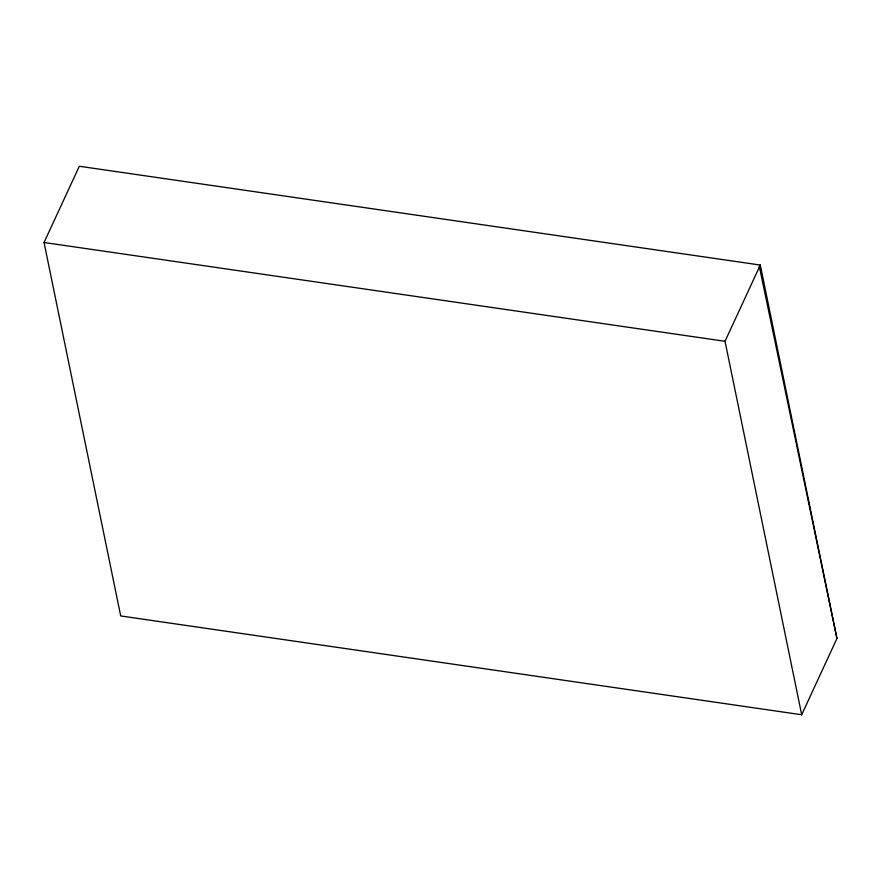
<?xml version="1.0" encoding="UTF-8"?>
<svg xmlns="http://www.w3.org/2000/svg" width="881" height="881" viewBox="0 0 881 881"><rect width="100%" height="100%" fill="white"/><g stroke="black" fill="none" stroke-linecap="round" stroke-linejoin="round"><path stroke-width="1.32" d="M44.05 242.495L79.312 166.245L760.292 265.049L836.95 638.505L801.688 714.755L120.708 615.951L44.05 242.495L725.03 341.299L801.688 714.755M725.03 341.299L760.292 265.049M759.268 266.084L836.95 638.505"/></g></svg>
